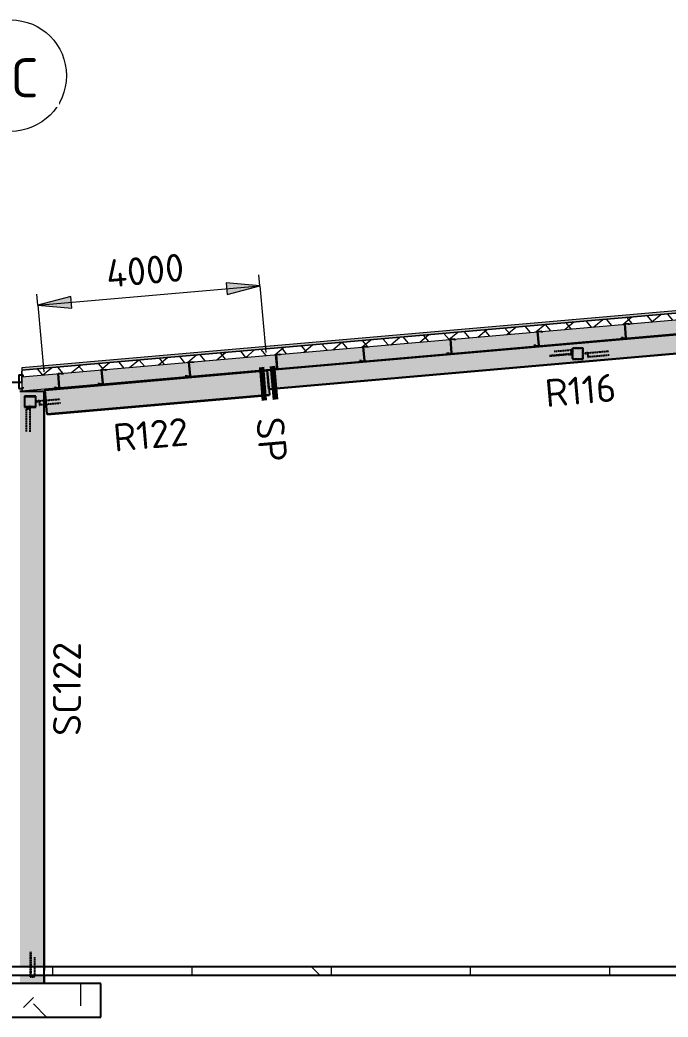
# Model space of a CAD drawing. Header units: millimetres. Extents: x 632 to 561478, y -3890 to 22200.
# Drawn here: x 23989 to 35625, y 4300 to 22200 of the extents above; entities that cross this region are included whole.
import ezdxf

# ---------------------------------------------------------------- set-up
doc = ezdxf.new("R2010")
doc.units = ezdxf.units.MM
doc.linetypes.add('Dash', pattern=[7, 5, -2])
doc.linetypes.add('Hidden Half', pattern=[3, 2, -1])
for name, color, linetype, lineweight in [('A-010-D_DIM', 211, 'Continuous', 13), ('A-010-D_DIM-200', 211, 'Continuous', 13), ('A-010-M_LINE', 90, 'Continuous', 13), ('A-230-H-FLOOR', 190, 'Continuous', 13), ('A-230-M_FLOOR', 192, 'Continuous', 13), ('A-270-M_ROOF', 132, 'Continuous', 13), ('S-160-M_FOUND', 171, 'Continuous', 13), ('S-280-A_COLUMN', 171, 'Continuous', 18), ('S-280-A_STRUCT_FRAME', 2, 'Continuous', 18), ('S-280-M_COLUMN', 52, 'Continuous', 13), ('S-280-M_STRUCT_FRAME', 12, 'Continuous', 13), ('S-280-MH_COLUMN', 52, 'Hidden Half', 13), ('Z-000-T_TEXT', 131, 'Continuous', 25), ('Z-033_T_GRIDREF', 31, 'Continuous', 13), ('Z-230-A_LEVEL', 51, 'Continuous', 13)]:
    doc.layers.add(name, color=color, linetype=linetype, lineweight=lineweight)
doc.styles.add('ISOCPEUR_1', font='isocpeur.ttf', dxfattribs={"height": 700})
doc.styles.add('ISOCPEUR_2', font='isocpeur.ttf', dxfattribs={"height": 500})
doc.dimstyles.new('2_5___Arrow___Transparent', dxfattribs={"dimscale": 304.8, "dimtxt": 497.990588, "dimasz": 1.968504, "dimexe": 0.656168, "dimexo": 1.049869, "dimgap": 0.164042, "dimtad": 1, "dimdec": 0, "dimzin": 0, "dimdsep": 46, "dimtxsty": 'ISOCPEUR_2', "dimsah": 1, "dimcen": 0.09, "dimadec": 0, "dimazin": 0, "dimtfac": 1, "dimtdec": 4, "dimtix": 1, "dimtmove": 0, "dimatfit": 3, "dimfxl": 1, "dimtvp": 1, "dimtolj": 1, "dimtzin": 0, "dimlwd": 18, "dimlwe": 18, "dimarcsym": 2})
pattern_1 = [(45, (37079.8, 0), (-1414.214, 0), [750, -3000]), (45, (38079.8, 1000), (-1414.214, 0), [750, -3000]), (45, (39079.8, -300), (-1414.214, 0), [250, -2000]), (90, (39079.8, 500), (-500, 500), [500, -2000]), (315, (39079.8, 1000), (0, 2828.43), [500, -3000]), (0, (38079.8, 1000), (2000, 2000), [300, -1000]), (0, (35579.8, 2000), (2000, 2000), [300, -2000])]

# ---------------------------------------------------------------- blocks, each defined once
blk = doc.blocks.new('25021-APA-ZZ-ZZ-M3-AR-000001_V3_rvt-1-S6_501-SECTION C2')
at = {"layer": 'A-270-M_ROOF', "transparency": 33554432}
blk.add_hatch(color=9, dxfattribs=at).paths.add_polyline_path([(4352532, 15911), (4352532, 15952), (4332708, 17686), (4312883, 15952), (4312883, 15911), (4332708, 17646), (4352116, 15948)])
at = {"layer": 'A-270-M_ROOF', "lineweight": 5}
h = blk.add_hatch(dxfattribs=at)
h.set_pattern_fill('FP_5', angle=-135, style=0, pattern_type=2)
h.set_pattern_definition([(40, (4325937.9, 1e-06), (-192.8363, 229.8133), []), (130, (4325937.9, 1e-06), (-229.8133, -192.8363), [])])
h.paths.add_polyline_path([(4352532, 15791), (4352532, 15911), (4332708, 17646), (4312883, 15911), (4312883, 15791), (4332708, 17525), (4352116, 15827)])
at = {"layer": 'A-270-M_ROOF', "lineweight": 5, "transparency": 33554432}
for points in [[(4312883, 15540), (4332720, 17273), (4352532, 15540), (4352532, 15791), (4332708, 17525), (4312883, 15791), (4312883, 15691)], [(4312883, 15540), (4312884, 15540), (4313299, 15576)]]:
    blk.add_hatch(color=254, dxfattribs=at).paths.add_polyline_path(points)
at = {"layer": 'A-270-M_ROOF', "transparency": 33554432}
h = blk.add_hatch(color=253, dxfattribs=at)
h.paths.add_polyline_path([(4312598, 15687), (4312601, 15691), (4312578, 15704), (4312578, 15837), (4312633, 15837), (4312633, 15692), (4312657, 15693), (4312657, 15697), (4312638, 15697), (4312638, 15842), (4312573, 15842), (4312573, 15701)])
h.paths.add_polyline_path([(4312883, 15692), (4312883, 15892), (4312878, 15892), (4312878, 15697), (4312832, 15697), (4312832, 15692)])
at = {"layer": 'A-270-M_ROOF', "color": 53, "lineweight": 5}
for p, q in [((4332401, 17659), (4312883, 15952)), ((4312883, 15791), (4332708, 17525)), ((4326833, 17132), (4312883, 15911)), ((4312883, 15911), (4326833, 17132)), ((4312883, 15540), (4326773, 16755)), ((4312883, 15952), (4312883, 15911)), ((4312884, 15952), (4312883, 15952)), ((4312883, 15892), (4312878, 15892)), ((4312878, 15892), (4312878, 15697)), ((4312878, 15892), (4312879, 15892)), ((4312883, 15911), (4312883, 15540)), ((4312884, 15911), (4312883, 15911)), ((4312883, 15911), (4312884, 15911)), ((4312883, 15692), (4312883, 15892)), ((4312883, 15892), (4312884, 15892)), ((4312633, 15692), (4312883, 15692)), ((4312878, 15697), (4312638, 15697)), ((4312878, 15697), (4312879, 15697)), ((4312883, 15692), (4312884, 15692)), ((4312883, 15540), (4312884, 15540))]:
    blk.add_line(p, q, dxfattribs=at)
blk = doc.blocks.new('NRP_Framing-Steel-Purlin Z - P915 - EZ250-19-4046630-S6_501-SECTION C2')
at = {"layer": 'S-280-M_STRUCT_FRAME', "color": 92, "lineweight": 25}
for p, q in [((4323706, 16743), (4323777, 16749)), ((4323706, 16743), (4323777, 16749)), ((4323728, 16494), (4323706, 16743)), ((4323728, 16494), (4323706, 16743)), ((4323777, 16749), (4323779, 16728)), ((4323777, 16749), (4323779, 16728)), ((4323650, 16508), (4323652, 16487)), ((4323650, 16508), (4323652, 16487)), ((4323652, 16487), (4323728, 16494)), ((4323652, 16487), (4323728, 16494)), ((4323724, 16619), (4323725, 16619))]:
    blk.add_line(p, q, dxfattribs=at)
blk = doc.blocks.new('NRP_Framing-Steel-Purlin Z - P916 - EZ250-24-4046570-S6_501-SECTION C2')
at = {"layer": 'S-280-M_STRUCT_FRAME', "color": 1, "lineweight": 25}
for p, q in [((4323734, 16494), (4323713, 16743)), ((4323734, 16494), (4323713, 16743)), ((4323777, 16749), (4323783, 16749)), ((4323777, 16749), (4323783, 16749)), ((4323783, 16749), (4323785, 16728)), ((4323783, 16749), (4323785, 16728)), ((4323657, 16509), (4323659, 16488)), ((4323657, 16509), (4323659, 16488)), ((4323724, 16619), (4323725, 16619)), ((4323728, 16494), (4323734, 16494)), ((4323728, 16494), (4323734, 16494))]:
    blk.add_line(p, q, dxfattribs=at)
blk = doc.blocks.new('NRP_Framing-Steel-Purlin Z - P916 - EZ250-24-V2-S6_501-SECTION C2')
at = {"layer": 'S-280-M_STRUCT_FRAME', "color": 1, "lineweight": 25}
for p, q in [((4322169, 16357), (4322147, 16606)), ((4322169, 16357), (4322147, 16606)), ((4322159, 16482), (4322160, 16482)), ((4322211, 16612), (4322218, 16612)), ((4322211, 16612), (4322218, 16612)), ((4322218, 16612), (4322220, 16591)), ((4322218, 16612), (4322220, 16591)), ((4322091, 16373), (4322093, 16351)), ((4322091, 16373), (4322093, 16351)), ((4322162, 16357), (4322169, 16357)), ((4322162, 16357), (4322169, 16357))]:
    blk.add_line(p, q, dxfattribs=at)
blk = doc.blocks.new('NRP_Framing-Steel-Purlin Z - P916 - EZ250-24-V3-S6_501-SECTION C2')
at = {"layer": 'S-280-M_STRUCT_FRAME', "color": 1, "lineweight": 25}
for p, q in [((4320604, 16220), (4320582, 16469)), ((4320604, 16220), (4320582, 16469)), ((4320646, 16475), (4320652, 16476)), ((4320646, 16475), (4320652, 16476)), ((4320652, 16476), (4320654, 16454)), ((4320652, 16476), (4320654, 16454)), ((4320593, 16345), (4320594, 16345)), ((4320526, 16236), (4320528, 16214)), ((4320526, 16236), (4320528, 16214)), ((4320597, 16220), (4320604, 16220)), ((4320597, 16220), (4320604, 16220))]:
    blk.add_line(p, q, dxfattribs=at)
blk = doc.blocks.new('NRP_Framing-Steel-Purlin Z - P916 - EZ250-24-4047314-S6_501-SECTION C2')
at = {"layer": 'S-280-M_STRUCT_FRAME', "color": 1, "lineweight": 25}
for p, q in [((4319038, 16083), (4319016, 16332)), ((4319038, 16083), (4319016, 16332)), ((4319080, 16338), (4319087, 16339)), ((4319080, 16338), (4319087, 16339)), ((4319087, 16339), (4319089, 16317)), ((4319087, 16339), (4319089, 16317)), ((4319028, 16208), (4319029, 16208)), ((4318960, 16099), (4318962, 16077)), ((4318960, 16099), (4318962, 16077)), ((4319032, 16083), (4319038, 16083)), ((4319032, 16083), (4319038, 16083))]:
    blk.add_line(p, q, dxfattribs=at)
blk = doc.blocks.new('NRP_Framing-Steel-Purlin Z - P916 - EZ250-24-V4-S6_501-SECTION C2')
at = {"layer": 'S-280-M_STRUCT_FRAME', "color": 1, "lineweight": 25}
for p, q in [((4317473, 15946), (4317451, 16195)), ((4317473, 15946), (4317451, 16195)), ((4317515, 16201), (4317522, 16202)), ((4317515, 16201), (4317522, 16202)), ((4317522, 16202), (4317523, 16180)), ((4317522, 16202), (4317523, 16180)), ((4317395, 15962), (4317397, 15940)), ((4317395, 15962), (4317397, 15940)), ((4317463, 16071), (4317463, 16071)), ((4317466, 15946), (4317473, 15946)), ((4317466, 15946), (4317473, 15946))]:
    blk.add_line(p, q, dxfattribs=at)
blk = doc.blocks.new('NRP_Framing-Steel-Purlin Z - P916 - EZ250-24-V5-S6_501-SECTION C2')
at = {"layer": 'S-280-M_STRUCT_FRAME', "color": 1, "lineweight": 25}
for p, q in [((4315907, 15809), (4315885, 16058)), ((4315907, 15809), (4315885, 16058)), ((4315897, 15934), (4315898, 15934)), ((4315950, 16064), (4315956, 16065)), ((4315950, 16064), (4315956, 16065)), ((4315956, 16065), (4315958, 16043)), ((4315956, 16065), (4315958, 16043)), ((4315830, 15825), (4315831, 15803)), ((4315830, 15825), (4315831, 15803)), ((4315901, 15809), (4315907, 15809)), ((4315901, 15809), (4315907, 15809))]:
    blk.add_line(p, q, dxfattribs=at)
blk = doc.blocks.new('NRP_Framing-Steel-Purlin Z - P916 - EZ250-24-V6-S6_501-SECTION C2')
at = {"layer": 'S-280-M_STRUCT_FRAME', "color": 1, "lineweight": 25}
for p, q in [((4314342, 15672), (4314320, 15921)), ((4314342, 15672), (4314320, 15921)), ((4314332, 15797), (4314332, 15797)), ((4314384, 15927), (4314391, 15928)), ((4314384, 15927), (4314391, 15928)), ((4314391, 15928), (4314393, 15906)), ((4314391, 15928), (4314393, 15906)), ((4314264, 15688), (4314266, 15666)), ((4314264, 15688), (4314266, 15666)), ((4314335, 15672), (4314342, 15672)), ((4314335, 15672), (4314342, 15672))]:
    blk.add_line(p, q, dxfattribs=at)
blk = doc.blocks.new('NRP_Framing-Steel-EA - RB725 - 75x75x8EA-3936348-S6_501-SECTION C2')
at = {"layer": 'S-280-M_STRUCT_FRAME', "linetype": 'Dash', "lineweight": 25}
blk.add_hatch(color=256, dxfattribs=at).paths.add_polyline_path([(4313290, 15294), (4313323, 15297), (4313317, 15372), (4313290, 15369), (4313290, 15351)])
for p, q in [((4313317, 15372), (4313569, 15394)), ((4313198, 15362), (4313144, 15357)), ((4313144, 15357), (4313144, 15349)), ((4313144, 15349), (4313193, 15353)), ((4313193, 15353), (4313199, 15286)), ((4313198, 15362), (4313290, 15370)), ((4313204, 15287), (4313198, 15362)), ((4313199, 15286), (4313204, 15287)), ((4313290, 15294), (4313204, 15287)), ((4313575, 15319), (4313323, 15297))]:
    blk.add_line(p, q, dxfattribs=at)
at = {"layer": 'S-280-M_STRUCT_FRAME', "lineweight": 25}
for p, q in [((4313290, 15370), (4313317, 15372)), ((4313323, 15297), (4313290, 15294))]:
    blk.add_line(p, q, dxfattribs=at)
blk = doc.blocks.new('NRP_Framing-Steel-EA - RB725 - 75x75x8EA-3936451-S6_501-SECTION C2')
at = {"layer": 'S-280-M_STRUCT_FRAME', "linetype": 'Dash', "lineweight": 25}
for p, q in [((4322695, 16200), (4322352, 16170)), ((4322696, 16193), (4322353, 16163)), ((4322738, 16271), (4322438, 16245)), ((4322743, 16205), (4322695, 16200)), ((4322695, 16200), (4322696, 16193)), ((4322696, 16193), (4322750, 16197)), ((4322743, 16272), (4322738, 16271)), ((4322738, 16271), (4322743, 16205)), ((4322750, 16197), (4322743, 16272))]:
    blk.add_line(p, q, dxfattribs=at)
blk = doc.blocks.new('NRP_Framing-Steel-EA - RB725 - 75x75x8EA-3936944-S6_501-SECTION C2')
at = {"layer": 'S-280-M_STRUCT_FRAME', "linetype": 'Dash', "lineweight": 25}
for p, q in [((4323043, 16223), (4322988, 16218)), ((4322988, 16218), (4322989, 16210)), ((4322989, 16210), (4323038, 16214)), ((4323038, 16214), (4323044, 16148)), ((4323043, 16223), (4323420, 16256)), ((4323049, 16148), (4323043, 16223)), ((4323044, 16148), (4323049, 16148)), ((4323426, 16181), (4323049, 16148))]:
    blk.add_line(p, q, dxfattribs=at)
blk = doc.blocks.new('NRP_Framing-Steel-EA - WB725 - 75x75x8EA-3952099-S6_501-SECTION C2')
at = {"layer": 'S-280-M_STRUCT_FRAME', "linetype": 'Dash', "lineweight": 25}
for p, q in [((4313032, 5468), (4313032, 5078)), ((4313040, 5468), (4313040, 5078)), ((4313107, 5374), (4313107, 5030)), ((4313040, 5078), (4313032, 5078)), ((4313032, 5078), (4313032, 5025)), ((4313032, 5025), (4313107, 5025)), ((4313040, 5030), (4313040, 5078)), ((4313107, 5030), (4313040, 5030)), ((4313107, 5025), (4313107, 5030))]:
    blk.add_line(p, q, dxfattribs=at)
blk = doc.blocks.new('NRP_Framing-Steel-EA - WB725 - 75x75x8EA-3952101-S6_501-SECTION C2')
at = {"layer": 'S-280-M_STRUCT_FRAME', "linetype": 'Dash', "lineweight": 25}
for p, q in [((4313024, 15227), (4312957, 15227)), ((4312957, 15227), (4312957, 15221)), ((4312957, 15221), (4313032, 15221)), ((4312957, 15221), (4312957, 14804)), ((4313032, 15274), (4313024, 15274)), ((4313024, 15274), (4313024, 15227)), ((4313032, 15221), (4313032, 15274)), ((4313032, 14804), (4313032, 15221))]:
    blk.add_line(p, q, dxfattribs=at)
blk = doc.blocks.new('NRP_Framing-Steel-Purlin C - P946 - EC250-24-4133309-S6_501-SECTION C2')
at = {"layer": 'S-280-M_STRUCT_FRAME', "color": 1, "lineweight": 25}
for p, q in [((4312825, 15831), (4312825, 15581)), ((4312825, 15831), (4312898, 15831)), ((4312898, 15831), (4312898, 15807)), ((4312825, 15581), (4312898, 15581)), ((4312898, 15605), (4312898, 15581)), ((4312900, 15711), (4312900, 15711))]:
    blk.add_line(p, q, dxfattribs=at)
at = {"layer": 'S-280-M_STRUCT_FRAME', "color": 1, "linetype": 'Dash', "lineweight": 25}
blk.add_line((4312900, 15711), (4312900, 15711), dxfattribs=at)
blk = doc.blocks.new('Grid - NRP_Grid-Head-320187-S6_501-SECTION C2')
at = {"layer": 'Z-033_T_GRIDREF'}
blk.add_circle((4352682, 21200), 1000, dxfattribs=at)
blk = doc.blocks.new('DIMBLOCK2-S6_501-SECTION C2')
at = {"layer": 'A-010-D_DIM-200', "lineweight": 18}
for points in [[(28296, 17428), (27689, 17481), (27708, 17270)], [(24312, 17079), (24918, 17026), (24900, 17237)]]:
    blk.add_hatch(color=256, dxfattribs=at).paths.add_polyline_path(points)
for p, q in [((28296, 17428), (28279, 17627)), ((24312, 17079), (28296, 17428)), ((28296, 17428), (27689, 17481)), ((27689, 17481), (27708, 17270)), ((27708, 17270), (28296, 17428)), ((28296, 17428), (28401, 16232)), ((24312, 17079), (24294, 17279)), ((24900, 17237), (24312, 17079)), ((24918, 17026), (24900, 17237)), ((24312, 17079), (24918, 17026)), ((24312, 17079), (24416, 15883))]:
    blk.add_line(p, q, dxfattribs=at)
at = {"layer": 'A-010-D_DIM-200', "color": 0, "lineweight": 18, "insert": (25513, 17890), "char_height": 500, "width": 1758.29, "attachment_point": 1, "rotation": 5, "line_spacing_factor": 1.149209, "style": 'ISOCPEUR_2'}
blk.add_mtext('4000', dxfattribs=at)
blk = doc.blocks.new('NRP_Splice _v3_ - NRP_Splice-3209833-S6_501-SECTION C2')
at = {"layer": 'Z-000-T_TEXT', "lineweight": 70}
for p, q in [((4317182, 15965), (4317234, 15368)), ((4317182, 15965), (4317234, 15368)), ((4317381, 15983), (4317433, 15385)), ((4317433, 15385), (4317381, 15983))]:
    blk.add_line(p, q, dxfattribs=at)

msp = doc.modelspace()

# ---------------------------------------------------------------- hatches: boundary and pattern name
at = {"layer": 'A-230-H-FLOOR'}
h = msp.add_hatch(dxfattribs=at)
h.set_pattern_fill('FP_7', color=256, style=0, pattern_type=2)
h.set_pattern_definition(pattern_1)
h.paths.add_polyline_path([(58624.2, 5050), (58624.2, 5200), (23774.2, 5200), (23774.2, 5050), (54064.5, 5050)])
at = {"layer": 'S-160-M_FOUND'}
h = msp.add_hatch(dxfattribs=at)
h.set_pattern_fill('FP_7', color=256, style=0, pattern_type=2)
h.set_pattern_definition(pattern_1)
h.paths.add_polyline_path([(23092.7, 4300), (25438.3, 4300), (25438.3, 4900), (23038.3, 4900), (23038.3, 4300)])
at = {"layer": 'S-280-M_COLUMN', "lineweight": 5}
h = msp.add_hatch(color=256, dxfattribs=at)
h.paths.add_polyline_path([(23994.4, 4900), (24000.1, 4900), (24000, 5050), (23988.7, 5049.7), (23990.2, 4900)])
h.paths.add_polyline_path([(23988.7, 5200), (24000.1, 5200), (24000.1, 15532.3), (23988.7, 15532.3), (23988.7, 5975.1)])
h = msp.add_hatch(color=256, dxfattribs=at)
h.paths.add_polyline_path([(24405.7, 4900), (24405.7, 5050), (24000.1, 5049.7), (24000.1, 4900)])
h.paths.add_polyline_path([(24000.1, 5200), (24405.7, 5200), (24405.7, 15532.3), (24000.1, 15532.3), (24000.1, 5975.1)])
h.paths.add_polyline_path([(24078.7, 15247.7), (24072.7, 15247.7), (24072.7, 15447.7), (24272.7, 15447.7), (24272.7, 15247.7), (24266.7, 15247.7)])
h.paths.add_polyline_path([(24078.7, 15253.7), (24266.7, 15253.7), (24266.7, 15441.7), (24078.7, 15441.7)])
h = msp.add_hatch(color=256, dxfattribs=at)
h.paths.add_polyline_path([(24411.4, 4900), (24417.1, 4900), (24415.5, 5050), (24405.7, 5049.7), (24405.7, 4900)])
h.paths.add_polyline_path([(24411.3, 5200), (24417.1, 5200), (24415.6, 15532.3), (24405.7, 15532.3), (24405.7, 5200)])
h = msp.add_hatch(color=256, dxfattribs=at)
h.paths.add_polyline_path([(24431.6, 4900), (24431.6, 5050), (24417.1, 5049.7), (24417.1, 4900)])
h.paths.add_polyline_path([(24431.6, 5200), (24431.6, 15532.3), (24417.1, 15532.3), (24417.1, 5200)])
at = {"layer": 'S-280-M_STRUCT_FRAME', "lineweight": 5}
for points in [[(28429.2, 15910.4), (39838.5, 16909.7), (39837.8, 16918.2), (28428.4, 15920)], [(28458.2, 15579), (39867.6, 16577.2), (39838.5, 16908.6), (28429.4, 15908.2), (28429.7, 15905.6)], [(28459.1, 15569.4), (39868.5, 16567.6), (39867.6, 16577.2), (28458.2, 15579)], [(24442.7, 15556.8), (28429.4, 15905.6), (28428.2, 15920), (24441.4, 15571.2)], [(24480, 15130), (28466.8, 15478.8), (28429.4, 15905.6), (24442.7, 15556.8), (24471.4, 15228.5)], [(24481.3, 15115.6), (28468, 15464.4), (28466.8, 15478.8), (24480, 15130)]]:
    msp.add_hatch(color=256, dxfattribs=at).paths.add_polyline_path(points)
h = msp.add_hatch(color=256, dxfattribs=at)
h.paths.add_polyline_path([(24272.7, 15247.7), (24272.7, 15447.7), (24072.7, 15447.7), (24072.7, 15247.7)])
h.paths.add_polyline_path([(24078.7, 15253.7), (24078.7, 15441.7), (24266.7, 15441.7), (24266.7, 15253.7)])

# ---------------------------------------------------------------- linework, layer by layer
at = {"layer": 'A-010-M_LINE', "lineweight": 25}
for p, q in [((28429.7, 15903), (28428.9, 15913)), ((24444.9, 15554.4), (24444.1, 15564.4))]:
    msp.add_line(p, q, dxfattribs=at)
at = {"layer": 'A-230-M_FLOOR', "lineweight": 25}
for p, q in [((58624.2, 5200), (23774.2, 5200)), ((23774.2, 5050), (58624.2, 5050))]:
    msp.add_line(p, q, dxfattribs=at)
at = {"layer": 'S-160-M_FOUND', "lineweight": 25}
for p, q in [((25438.3, 4900), (23038.3, 4900)), ((25438.3, 4300), (25438.3, 4900)), ((23038.3, 4300), (25438.3, 4300))]:
    msp.add_line(p, q, dxfattribs=at)
at = {"layer": 'S-280-M_COLUMN', "lineweight": 25}
for p, q in [((24000.1, 15532.3), (23988.7, 15532.3)), ((24405.7, 15532.3), (24000.1, 15532.3)), ((24417.1, 15532.3), (24405.7, 15532.3)), ((24417.1, 15532.3), (24417.1, 5200)), ((24431.6, 15532.3), (24417.1, 15532.3)), ((24431.6, 5200), (24431.6, 15532.3)), ((24417.1, 5049.7), (24417.1, 4900)), ((24431.6, 4900), (24431.6, 5049.7))]:
    msp.add_line(p, q, dxfattribs=at)
at = {"layer": 'S-280-M_STRUCT_FRAME', "lineweight": 25}
for p, q in [((28428.4, 15920), (39837.8, 16918.2)), ((28429.2, 15910.4), (39838.7, 16908.6)), ((28458.2, 15579), (39867.6, 16577.2)), ((28459.1, 15569.4), (39868.5, 16567.6)), ((24441.4, 15571.2), (28428.2, 15920)), ((24442.7, 15556.8), (28429.4, 15905.6)), ((28428.2, 15920), (28429.4, 15905.6)), ((28429.2, 15910.4), (28428.4, 15920)), ((28458.2, 15579), (28429.2, 15910.4)), ((28429.4, 15905.6), (28466.8, 15478.8)), ((28459.1, 15569.4), (28458.2, 15579)), ((24272.7, 15447.7), (24072.7, 15447.7)), ((24072.7, 15447.7), (24072.7, 15247.7)), ((24078.7, 15441.7), (24266.7, 15441.7)), ((24078.7, 15253.7), (24078.7, 15441.7)), ((24266.7, 15441.7), (24266.7, 15253.7)), ((24272.7, 15247.7), (24272.7, 15447.7)), ((24442.7, 15556.8), (24441.4, 15571.2)), ((24480, 15130), (24442.7, 15556.8)), ((24480, 15130), (28466.8, 15478.8)), ((24481.3, 15115.6), (28468, 15464.4)), ((28466.8, 15478.8), (28468, 15464.4)), ((24072.7, 15247.7), (24272.7, 15247.7)), ((24266.7, 15253.7), (24078.7, 15253.7)), ((24481.3, 15115.6), (24480, 15130))]:
    msp.add_line(p, q, dxfattribs=at)
at = {"layer": 'S-280-M_STRUCT_FRAME', "linetype": 'Dash', "lineweight": 25}
for p, q in [((33900.9, 16307.6), (33900.9, 16107.6)), ((34100.9, 16307.6), (33900.9, 16307.6)), ((33906.9, 16301.6), (33906.9, 16113.6)), ((34094.9, 16301.6), (33906.9, 16301.6)), ((34094.9, 16113.6), (34094.9, 16301.6)), ((34100.9, 16107.6), (34100.9, 16307.6)), ((33906.9, 16113.6), (34094.9, 16113.6)), ((33900.9, 16107.6), (34100.9, 16107.6))]:
    msp.add_line(p, q, dxfattribs=at)
at = {"layer": 'S-280-MH_COLUMN', "lineweight": 25}
for p, q in [((24417.1, 5200), (24417.1, 5049.8)), ((24431.6, 5049.8), (24431.6, 5200))]:
    msp.add_line(p, q, dxfattribs=at)
at = {"layer": 'Z-230-A_LEVEL'}
msp.add_line((15160.1, 5200), (70443.9, 5200), dxfattribs=at)

# ---------------------------------------------------------------- block references
at = {"lineweight": 5}
msp.add_blockref('25021-APA-ZZ-ZZ-M3-AR-000001_V3_rvt-1-S6_501-SECTION C2', (-4288858.1, 0), dxfattribs=at)
at = {"layer": 'S-280-M_STRUCT_FRAME', "color": 92, "lineweight": 25}
for p in [(-4288858.1, 0), (-4291989, -273.9), (-4290423.5, -137), (-4293554.4, -410.9), (-4295119.9, -547.8), (-4296685.3, -684.8), (-4299033.5, -890.2), (-4298250.8, -821.8)]:
    msp.add_blockref('NRP_Framing-Steel-Purlin Z - P915 - EZ250-19-4046630-S6_501-SECTION C2', p, dxfattribs=at)
at = {"layer": 'S-280-M_STRUCT_FRAME', "color": 1, "lineweight": 25}
for name, p in [('NRP_Framing-Steel-Purlin Z - P916 - EZ250-24-4046570-S6_501-SECTION C2', (-4288858.1, 0)), ('NRP_Framing-Steel-Purlin Z - P916 - EZ250-24-V3-S6_501-SECTION C2', (-4288858.1, 0)), ('NRP_Framing-Steel-Purlin Z - P916 - EZ250-24-V2-S6_501-SECTION C2', (-4288858.1, 0)), ('NRP_Framing-Steel-Purlin Z - P916 - EZ250-24-4047314-S6_501-SECTION C2', (-4288858.1, 0)), ('NRP_Framing-Steel-Purlin Z - P916 - EZ250-24-V4-S6_501-SECTION C2', (-4288858.1, 0)), ('NRP_Framing-Steel-Purlin Z - P916 - EZ250-24-V5-S6_501-SECTION C2', (-4288858.1, 0)), ('NRP_Framing-Steel-Purlin Z - P916 - EZ250-24-V6-S6_501-SECTION C2', (-4289640.8, -68.5)), ('NRP_Framing-Steel-Purlin Z - P916 - EZ250-24-V6-S6_501-SECTION C2', (-4288858.1, 0))]:
    msp.add_blockref(name, p, dxfattribs=at)
at = {"layer": 'S-280-M_STRUCT_FRAME', "linetype": 'Dash', "lineweight": 25}
for name in ['NRP_Framing-Steel-EA - RB725 - 75x75x8EA-3936451-S6_501-SECTION C2', 'NRP_Framing-Steel-EA - RB725 - 75x75x8EA-3936944-S6_501-SECTION C2', 'NRP_Framing-Steel-EA - RB725 - 75x75x8EA-3936348-S6_501-SECTION C2', 'NRP_Framing-Steel-EA - WB725 - 75x75x8EA-3952101-S6_501-SECTION C2', 'NRP_Framing-Steel-EA - WB725 - 75x75x8EA-3952099-S6_501-SECTION C2']:
    msp.add_blockref(name, (-4288858.1, 0), dxfattribs=at)
at = {"layer": 'S-280-M_STRUCT_FRAME', "color": 1, "linetype": 'Dash', "lineweight": 25}
msp.add_blockref('NRP_Framing-Steel-Purlin C - P946 - EC250-24-4133309-S6_501-SECTION C2', (-4288858.1, 0), dxfattribs=at)
at = {"layer": 'Z-000-T_TEXT', "lineweight": 70}
msp.add_blockref('NRP_Splice _v3_ - NRP_Splice-3209833-S6_501-SECTION C2', (-4288858.1, 0), dxfattribs=at)
at = {"layer": 'Z-033_T_GRIDREF'}
msp.add_blockref('Grid - NRP_Grid-Head-320187-S6_501-SECTION C2', (-4328858.1, 0), dxfattribs=at)

# ---------------------------------------------------------------- texts
at = {"layer": 'S-280-A_COLUMN', "lineweight": 13, "insert": (24583.4, 9346.3), "char_height": 500, "width": 2084.387, "attachment_point": 1, "rotation": 90, "style": 'ISOCPEUR_2'}
msp.add_mtext('SC122', dxfattribs=at)
at = {"layer": 'S-280-A_STRUCT_FRAME', "lineweight": 13, "char_height": 500, "attachment_point": 1, "rotation": 5, "style": 'ISOCPEUR_2'}
for s, insert, width in [('R116', (33395.6, 15745.2), 1523.206), ('R122', (25644.5, 14947), 1651.476)]:
    msp.add_mtext(s, dxfattribs=dict(at, insert=insert, width=width))
at = {"layer": 'Z-000-T_TEXT', "insert": (28723.4, 15089.8), "char_height": 500, "width": 962.025, "attachment_point": 1, "rotation": 275, "style": 'ISOCPEUR_2'}
msp.add_mtext('SP', dxfattribs=at)

# ---------------------------------------------------------------- dimensions: what is measured, and where the dimension line sits
at = {"layer": 'A-010-D_DIM', "lineweight": 18}
dim = msp.add_linear_dim(base=(28296.3, 17428.1), p1=(24444.1, 15564.4), p2=(28428.9, 15913), angle=5, dimstyle='2_5___Arrow___Transparent', override={"dimpost": '<>', "dimfxl": 4000}, dxfattribs=at)
dim.commit()
dim.dimension.update_dxf_attribs({"geometry": 'DIMBLOCK2-S6_501-SECTION C2', "text_midpoint": (26277.8, 17552.6)})

# ---------------------------------------------------------------- next in the draw order: texts
at = {"layer": 'Z-033_T_GRIDREF', "insert": (23328, 21512.1), "char_height": 700, "width": 1186.497, "attachment_point": 1, "style": 'ISOCPEUR_1', "bg_fill": 3, "box_fill_scale": 1.25, "bg_fill_color": 256, "bg_fill_true_color": 13158600, "bg_fill_transparency": 0}
msp.add_mtext('3C', dxfattribs=at)

doc.saveas('drawing.dxf')
